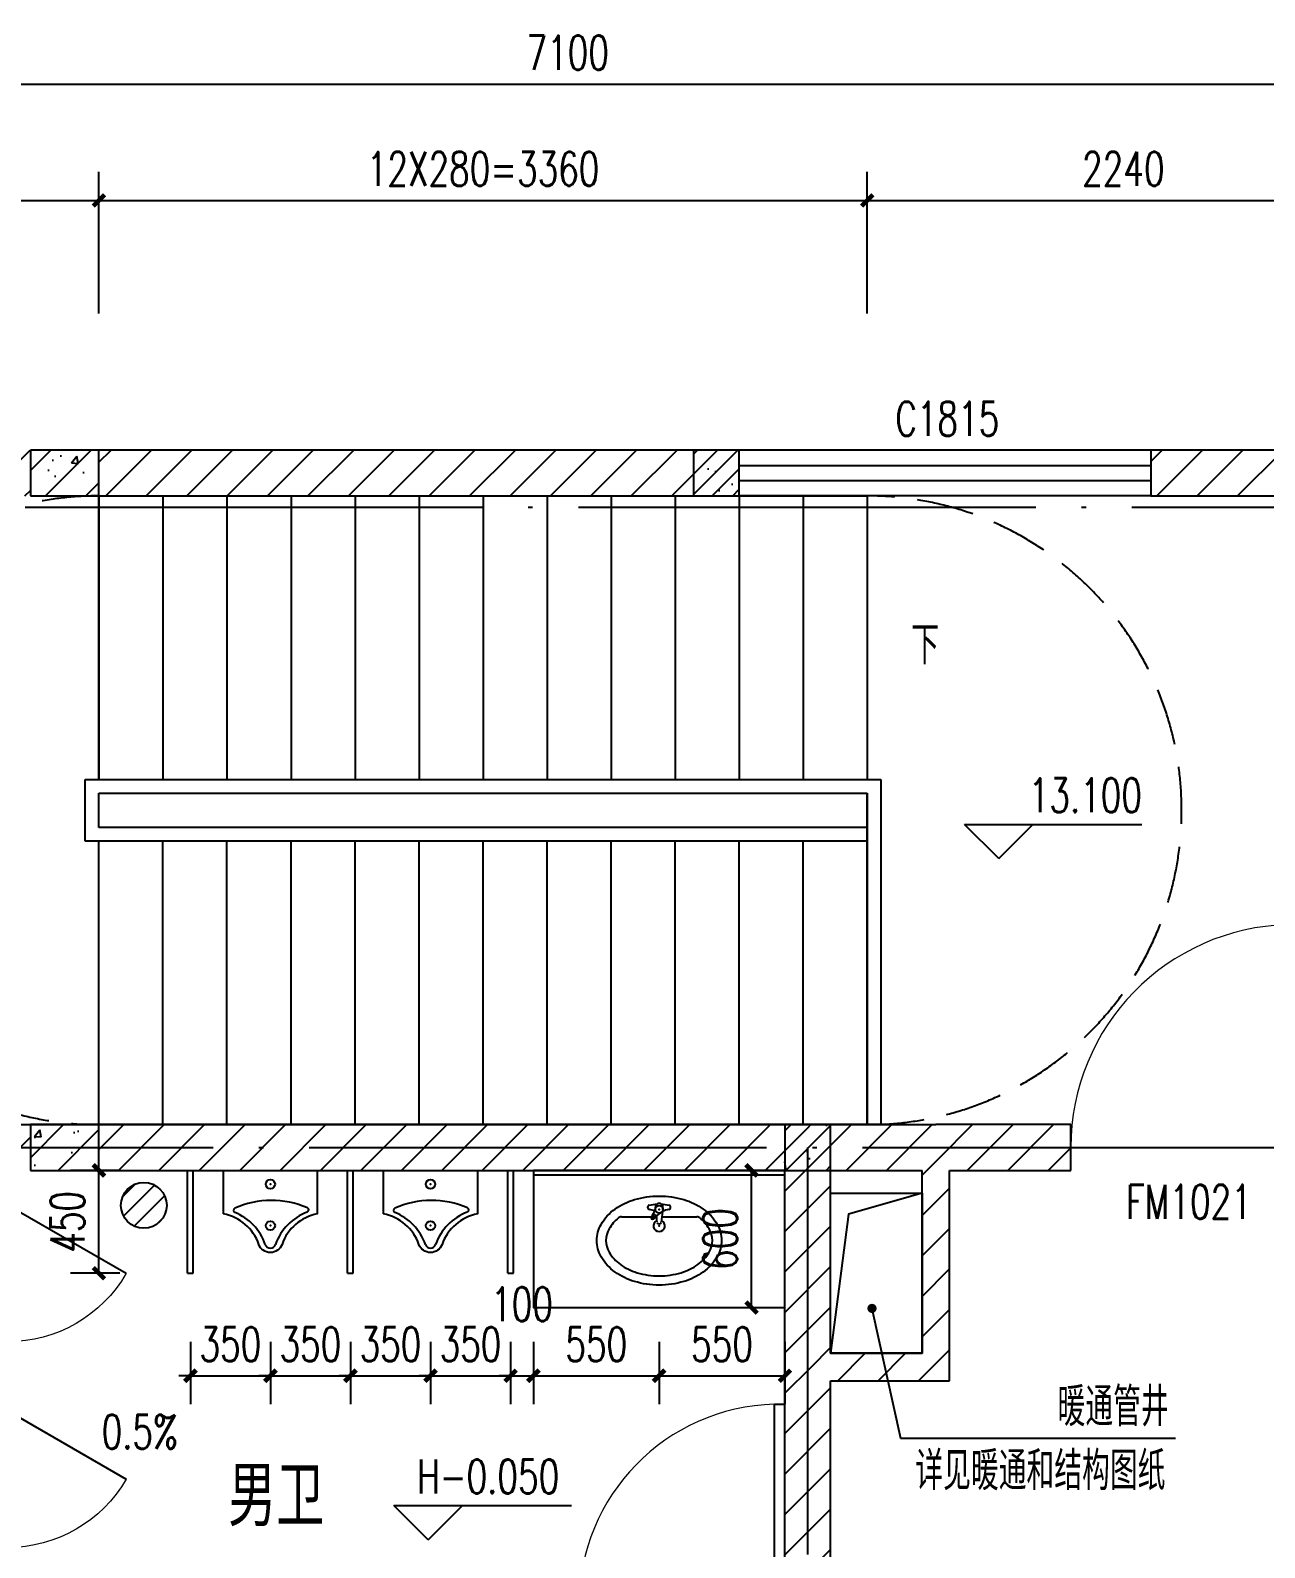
# Model space of a CAD drawing. Extents: x -93062 to 326984, y -142534 to 91021.
# Drawn here: x 168769 to 174167, y -25446 to -18810 of the extents above; entities that cross this region are included whole.
import ezdxf

# ---------------------------------------------------------------- set-up
doc = ezdxf.new("R2010")
doc.units = 0
doc.header["$LTSCALE"] = 1000
doc.header["$MEASUREMENT"] = 0
doc.linetypes.add('DASH', pattern=[0.35, 0.25, -0.1])
doc.linetypes.add('DOTE', pattern=[2.42, 2, -0.2, 0.02, -0.2])
doc.layers.get('0').update_dxf_attribs({"color": 8})
doc.layers.get('Defpoints').update_dxf_attribs({"color": 8})
for name, color, linetype in [('AXIS', 8, 'Continuous'), ('CENTRE LINE', 8, 'DOTE'), ('COLUMN', 8, 'Continuous'), ('DIM_ELEV', 8, 'Continuous'), ('DIM_LEAD', 8, 'Continuous'), ('DIM_SYMB', 8, 'Continuous'), ('DOTE', 8, 'DOTE'), ('HOLE', 8, 'Continuous'), ('LATRINE', 8, 'Continuous'), ('LVTRY', 8, 'Continuous'), ('PUB_DIM', 8, 'Continuous'), ('PUB_HATCH', 8, 'Continuous'), ('PUB_TEXT', 8, 'Continuous'), ('STAIR', 8, 'Continuous'), ('TEXT', 8, 'Continuous'), ('WALL', 8, 'Continuous'), ('WINDOW', 8, 'Continuous'), ('WINDOW_TEXT', 8, 'Continuous')]:
    doc.layers.add(name, color=color, linetype=linetype)
doc.styles.add('_TCH_DIM', font='SIMPLEX', dxfattribs={"bigfont": 'GBCBIG'})
doc.styles.add('_TCH_DIM_T3', font='SIMPLEX', dxfattribs={"width": 0.705882, "bigfont": 'GBCBIG'})
doc.styles.add('_TCH_WINDOW', font='SIMPLEX', dxfattribs={"bigfont": 'GBCBIG'})
doc.styles.add('HZTXT', font='geditxt.shx', dxfattribs={"width": 0.8, "bigfont": 'hztxt1.shx'})
doc.dimstyles.new('_TCH_ARCH&&50', dxfattribs={"dimtxt": 148.75, "dimasz": 50, "dimexe": 125, "dimexo": 150, "dimgap": 63.125, "dimtad": 1, "dimdec": 0, "dimzin": 0, "dimdsep": 46, "dimtxsty": '_TCH_DIM_T3', "dimblk": 'ARCHTICK', "dimcen": 0.09, "dimazin": 2, "dimtfac": 1, "dimtdec": 0, "dimtix": 1, "dimtmove": 2, "dimatfit": 3, "dimfxl": 1, "dimtolj": 1, "dimtzin": 0, "dimarcsym": 0})
pattern_1 = [(45, (0, 89.76), (-88.38838, 88.38838), [])]
pattern_2 = [(45, (0, 0), (-88.38835, 88.38835), []), (50, (0, 0), (358.6301, -31.37607), [37.5, -412.5]), (355, (0, 0), (-69.3757, 376.0961), [30, -330]), (100.4514, (29.9, -2.6), (289.2547, 344.7198), [31.8701, -350.57106]), (46.1842, (0, 100), (533.6205, -82.7595), [56.25, -618.75]), (96.6356, (44.47, 93.1), (467.3314, 487.059), [47.8051, -525.8565]), (351.1842, (0, 100), (467.331, 487.0593), [45, -495]), (21, (50, 75), (298.45353, -201.30945), [37.5, -412.5]), (326, (50, 75), (121.6577, 362.575), [30, -330]), (71.4514, (74.87, 58.22), (420.1113, 161.26525), [31.8701, -350.57106]), (37.5, (0, 0), (6.07993, 166.44693), [0, -326, 0, -335, 0, -331.25]), (7.5, (0, 0), (131.53477, 197.20586), [0, -191, 0, -318.5, 0, -126.25]), (327.5, (-111.5, 0), (266.91122, -11.27744), [0, -125, 0, -390, 0, -517.5]), (317.5, (-161.5, 0), (291.5931, 50.0525), [0, -162.5, 0, -259, 0, -367.5])]

# ---------------------------------------------------------------- blocks, each defined once
blk = doc.blocks.new('_ArchTick')
at = {"color": 0, "linetype": 'ByBlock', "const_width": 0.4}
blk.add_lwpolyline([(-0.5, -0.5), (0.5, 0.5)], dxfattribs=at)
blk = doc.blocks.new('*D780')
at = {"layer": 'Defpoints', "color": 0, "transparency": 16777216}
for p in [(171523.2, -23795.9), (171923.5, -23795.9), (171523.2, -24395.9)]:
    blk.add_point(p, dxfattribs=at)
at = {"layer": 'PUB_DIM', "color": 0, "lineweight": -2, "transparency": 16777216}
for p, q in [((171673.2, -23795.9), (172048.5, -23795.9)), ((171923.5, -24395.9), (171923.5, -23795.9)), ((171673.2, -24395.9), (172048.5, -24395.9))]:
    blk.add_line(p, q, dxfattribs=at)
at = {"layer": 'PUB_DIM', "color": 0, "lineweight": -2, "transparency": 16777216, "xscale": 50, "yscale": 50, "zscale": 50}
for p, rotation in [((171923.5, -23795.9), 90), ((171923.5, -24395.9), 270)]:
    blk.add_blockref('_ArchTick', p, dxfattribs=dict(at, rotation=rotation))
at = {"layer": 'PUB_DIM', "color": 0, "transparency": 16777216, "insert": (171786, -24095.9), "char_height": 148.75, "attachment_point": 5, "rotation": 90, "style": '_TCH_DIM_T3'}
blk.add_mtext('\\A1;600', dxfattribs=at)
blk = doc.blocks.new('*D781')
at = {"layer": 'Defpoints', "color": 0, "transparency": 16777216}
for p in [(169069.2, -23795.9), (169310, -23795.9), (169310, -24245.9)]:
    blk.add_point(p, dxfattribs=at)
at = {"layer": 'PUB_DIM', "color": 0, "lineweight": -2, "transparency": 16777216}
for p, q in [((169160, -23795.9), (168944.2, -23795.9)), ((169069.2, -24245.9), (169069.2, -23795.9)), ((169160, -24245.9), (168944.2, -24245.9))]:
    blk.add_line(p, q, dxfattribs=at)
at = {"layer": 'PUB_DIM', "color": 0, "lineweight": -2, "transparency": 16777216, "xscale": 50, "yscale": 50, "zscale": 50}
for p, rotation in [((169069.2, -23795.9), 90), ((169069.2, -24245.9), 270)]:
    blk.add_blockref('_ArchTick', p, dxfattribs=dict(at, rotation=rotation))
at = {"layer": 'PUB_DIM', "color": 0, "transparency": 16777216, "insert": (168931.7, -24020.9), "char_height": 148.75, "attachment_point": 5, "rotation": 90, "style": '_TCH_DIM_T3'}
blk.add_mtext('\\A1;450', dxfattribs=at)
blk = doc.blocks.new('*D782')
at = {"layer": 'Defpoints', "color": 0, "transparency": 16777216}
for p in [(169469.2, -24395.9), (169819.2, -24395.9), (169819.2, -24694)]:
    blk.add_point(p, dxfattribs=at)
at = {"layer": 'PUB_DIM', "color": 0, "lineweight": -2, "transparency": 16777216}
for p, q in [((169469.2, -24545.9), (169469.2, -24819)), ((169819.2, -24545.9), (169819.2, -24819)), ((169469.2, -24694), (169419.2, -24694)), ((169469.2, -24694), (169819.2, -24694)), ((169819.2, -24694), (169869.2, -24694))]:
    blk.add_line(p, q, dxfattribs=at)
at = {"layer": 'PUB_DIM', "color": 0, "lineweight": -2, "transparency": 16777216, "xscale": 50, "yscale": 50, "zscale": 50}
blk.add_blockref('_ArchTick', (169469.2, -24694), dxfattribs=at)
at = {"layer": 'PUB_DIM', "color": 0, "lineweight": -2, "transparency": 16777216, "xscale": 50, "yscale": 50, "zscale": 50, "rotation": 180}
blk.add_blockref('_ArchTick', (169819.2, -24694), dxfattribs=at)
at = {"layer": 'PUB_DIM', "color": 0, "transparency": 16777216, "insert": (169644.2, -24556.5), "char_height": 148.75, "attachment_point": 5, "style": '_TCH_DIM_T3'}
blk.add_mtext('\\A1;350', dxfattribs=at)
blk = doc.blocks.new('*D783')
at = {"layer": 'Defpoints', "color": 0, "transparency": 16777216}
for p in [(169819.2, -24395.9), (170169.2, -24395.9), (170169.2, -24694)]:
    blk.add_point(p, dxfattribs=at)
at = {"layer": 'PUB_DIM', "color": 0, "lineweight": -2, "transparency": 16777216}
for p, q in [((169819.2, -24545.9), (169819.2, -24819)), ((170169.2, -24545.9), (170169.2, -24819)), ((169819.2, -24694), (169769.2, -24694)), ((169819.2, -24694), (170169.2, -24694)), ((170169.2, -24694), (170219.2, -24694))]:
    blk.add_line(p, q, dxfattribs=at)
at = {"layer": 'PUB_DIM', "color": 0, "lineweight": -2, "transparency": 16777216, "xscale": 50, "yscale": 50, "zscale": 50}
blk.add_blockref('_ArchTick', (169819.2, -24694), dxfattribs=at)
at = {"layer": 'PUB_DIM', "color": 0, "lineweight": -2, "transparency": 16777216, "xscale": 50, "yscale": 50, "zscale": 50, "rotation": 180}
blk.add_blockref('_ArchTick', (170169.2, -24694), dxfattribs=at)
at = {"layer": 'PUB_DIM', "color": 0, "transparency": 16777216, "insert": (169994.2, -24556.5), "char_height": 148.75, "attachment_point": 5, "style": '_TCH_DIM_T3'}
blk.add_mtext('\\A1;350', dxfattribs=at)
blk = doc.blocks.new('*D784')
at = {"layer": 'Defpoints', "color": 0, "transparency": 16777216}
for p in [(170169.2, -24395.9), (170519.2, -24395.9), (170519.2, -24694)]:
    blk.add_point(p, dxfattribs=at)
at = {"layer": 'PUB_DIM', "color": 0, "lineweight": -2, "transparency": 16777216}
for p, q in [((170169.2, -24545.9), (170169.2, -24819)), ((170519.2, -24545.9), (170519.2, -24819)), ((170169.2, -24694), (170119.2, -24694)), ((170169.2, -24694), (170519.2, -24694)), ((170519.2, -24694), (170569.2, -24694))]:
    blk.add_line(p, q, dxfattribs=at)
at = {"layer": 'PUB_DIM', "color": 0, "lineweight": -2, "transparency": 16777216, "xscale": 50, "yscale": 50, "zscale": 50}
blk.add_blockref('_ArchTick', (170169.2, -24694), dxfattribs=at)
at = {"layer": 'PUB_DIM', "color": 0, "lineweight": -2, "transparency": 16777216, "xscale": 50, "yscale": 50, "zscale": 50, "rotation": 180}
blk.add_blockref('_ArchTick', (170519.2, -24694), dxfattribs=at)
at = {"layer": 'PUB_DIM', "color": 0, "transparency": 16777216, "insert": (170344.2, -24556.5), "char_height": 148.75, "attachment_point": 5, "style": '_TCH_DIM_T3'}
blk.add_mtext('\\A1;350', dxfattribs=at)
blk = doc.blocks.new('*D785')
at = {"layer": 'Defpoints', "color": 0, "transparency": 16777216}
for p in [(170519.2, -24395.9), (170869.2, -24395.9), (170869.2, -24694)]:
    blk.add_point(p, dxfattribs=at)
at = {"layer": 'PUB_DIM', "color": 0, "lineweight": -2, "transparency": 16777216}
for p, q in [((170519.2, -24545.9), (170519.2, -24819)), ((170869.2, -24545.9), (170869.2, -24819)), ((170519.2, -24694), (170469.2, -24694)), ((170519.2, -24694), (170869.2, -24694)), ((170869.2, -24694), (170919.2, -24694))]:
    blk.add_line(p, q, dxfattribs=at)
at = {"layer": 'PUB_DIM', "color": 0, "lineweight": -2, "transparency": 16777216, "xscale": 50, "yscale": 50, "zscale": 50}
blk.add_blockref('_ArchTick', (170519.2, -24694), dxfattribs=at)
at = {"layer": 'PUB_DIM', "color": 0, "lineweight": -2, "transparency": 16777216, "xscale": 50, "yscale": 50, "zscale": 50, "rotation": 180}
blk.add_blockref('_ArchTick', (170869.2, -24694), dxfattribs=at)
at = {"layer": 'PUB_DIM', "color": 0, "transparency": 16777216, "insert": (170694.2, -24556.5), "char_height": 148.75, "attachment_point": 5, "style": '_TCH_DIM_T3'}
blk.add_mtext('\\A1;350', dxfattribs=at)
blk = doc.blocks.new('*D786')
at = {"layer": 'Defpoints', "color": 0, "transparency": 16777216}
for p in [(170869.2, -24395.9), (170969.2, -24395.9), (170969.2, -24694)]:
    blk.add_point(p, dxfattribs=at)
at = {"layer": 'PUB_DIM', "color": 0, "lineweight": -2, "transparency": 16777216}
for p, q in [((170869.2, -24545.9), (170869.2, -24819)), ((170969.2, -24545.9), (170969.2, -24819)), ((170869.2, -24694), (170819.2, -24694)), ((170869.2, -24694), (170969.2, -24694)), ((170969.2, -24694), (171019.2, -24694))]:
    blk.add_line(p, q, dxfattribs=at)
at = {"layer": 'PUB_DIM', "color": 0, "lineweight": -2, "transparency": 16777216, "xscale": 50, "yscale": 50, "zscale": 50}
blk.add_blockref('_ArchTick', (170869.2, -24694), dxfattribs=at)
at = {"layer": 'PUB_DIM', "color": 0, "lineweight": -2, "transparency": 16777216, "xscale": 50, "yscale": 50, "zscale": 50, "rotation": 180}
blk.add_blockref('_ArchTick', (170969.2, -24694), dxfattribs=at)
at = {"layer": 'PUB_DIM', "color": 0, "transparency": 16777216, "insert": (170919.2, -24381.5), "char_height": 148.75, "attachment_point": 5, "style": '_TCH_DIM_T3'}
blk.add_mtext('\\A1;100', dxfattribs=at)
blk = doc.blocks.new('*D787')
at = {"layer": 'Defpoints', "color": 0, "transparency": 16777216}
for p in [(170969.2, -24395.9), (171519.2, -24395.9), (171519.2, -24694)]:
    blk.add_point(p, dxfattribs=at)
at = {"layer": 'PUB_DIM', "color": 0, "lineweight": -2, "transparency": 16777216}
for p, q in [((170969.2, -24545.9), (170969.2, -24819)), ((171519.2, -24545.9), (171519.2, -24819)), ((170969.2, -24694), (171519.2, -24694))]:
    blk.add_line(p, q, dxfattribs=at)
at = {"layer": 'PUB_DIM', "color": 0, "lineweight": -2, "transparency": 16777216, "xscale": 50, "yscale": 50, "zscale": 50, "rotation": 180}
blk.add_blockref('_ArchTick', (170969.2, -24694), dxfattribs=at)
at = {"layer": 'PUB_DIM', "color": 0, "lineweight": -2, "transparency": 16777216, "xscale": 50, "yscale": 50, "zscale": 50}
blk.add_blockref('_ArchTick', (171519.2, -24694), dxfattribs=at)
at = {"layer": 'PUB_DIM', "color": 0, "transparency": 16777216, "insert": (171244.2, -24556.5), "char_height": 148.75, "attachment_point": 5, "style": '_TCH_DIM_T3'}
blk.add_mtext('\\A1;550', dxfattribs=at)
blk = doc.blocks.new('*D788')
at = {"layer": 'Defpoints', "color": 0, "transparency": 16777216}
for p in [(171519.2, -24395.9), (172069.2, -24395.9), (172069.2, -24694)]:
    blk.add_point(p, dxfattribs=at)
at = {"layer": 'PUB_DIM', "color": 0, "lineweight": -2, "transparency": 16777216}
for p, q in [((171519.2, -24545.9), (171519.2, -24819)), ((172069.2, -24545.9), (172069.2, -24819)), ((171519.2, -24694), (172069.2, -24694))]:
    blk.add_line(p, q, dxfattribs=at)
at = {"layer": 'PUB_DIM', "color": 0, "lineweight": -2, "transparency": 16777216, "xscale": 50, "yscale": 50, "zscale": 50, "rotation": 180}
blk.add_blockref('_ArchTick', (171519.2, -24694), dxfattribs=at)
at = {"layer": 'PUB_DIM', "color": 0, "lineweight": -2, "transparency": 16777216, "xscale": 50, "yscale": 50, "zscale": 50}
blk.add_blockref('_ArchTick', (172069.2, -24694), dxfattribs=at)
at = {"layer": 'PUB_DIM', "color": 0, "transparency": 16777216, "insert": (171794.2, -24556.5), "char_height": 148.75, "attachment_point": 5, "style": '_TCH_DIM_T3'}
blk.add_mtext('\\A1;550', dxfattribs=at)
blk = doc.blocks.new('*D814')
at = {"layer": 'AXIS', "color": 0, "lineweight": -2, "transparency": 16777216}
for p, q in [((167569.2, -20048.5), (167569.2, -19428.6)), ((169069.2, -20048.5), (169069.2, -19428.6)), ((167569.2, -19553.6), (169069.2, -19553.6))]:
    blk.add_line(p, q, dxfattribs=at)
at = {"layer": 'Defpoints', "color": 0, "transparency": 16777216}
for p in [(169069.2, -19553.6), (167569.2, -20198.5), (169069.2, -20198.5)]:
    blk.add_point(p, dxfattribs=at)
at = {"layer": 'AXIS', "color": 0, "lineweight": -2, "transparency": 16777216, "xscale": 50, "yscale": 50, "zscale": 50, "rotation": 180}
blk.add_blockref('_ArchTick', (167569.2, -19553.6), dxfattribs=at)
at = {"layer": 'AXIS', "color": 0, "lineweight": -2, "transparency": 16777216, "xscale": 50, "yscale": 50, "zscale": 50}
blk.add_blockref('_ArchTick', (169069.2, -19553.6), dxfattribs=at)
at = {"layer": 'AXIS', "color": 0, "transparency": 16777216, "insert": (168319.2, -19416.1), "char_height": 148.75, "attachment_point": 5, "style": '_TCH_DIM_T3'}
blk.add_mtext('\\A1;1500', dxfattribs=at)
blk = doc.blocks.new('*D815')
at = {"layer": 'AXIS', "color": 0, "lineweight": -2, "transparency": 16777216}
for p, q in [((169069.2, -20048.5), (169069.2, -19428.6)), ((172429.2, -20048.5), (172429.2, -19428.6)), ((169069.2, -19553.6), (172429.2, -19553.6))]:
    blk.add_line(p, q, dxfattribs=at)
at = {"layer": 'Defpoints', "color": 0, "transparency": 16777216}
for p in [(172429.2, -19553.6), (169069.2, -20198.5), (172429.2, -20198.5)]:
    blk.add_point(p, dxfattribs=at)
at = {"layer": 'AXIS', "color": 0, "lineweight": -2, "transparency": 16777216, "xscale": 50, "yscale": 50, "zscale": 50, "rotation": 180}
blk.add_blockref('_ArchTick', (169069.2, -19553.6), dxfattribs=at)
at = {"layer": 'AXIS', "color": 0, "lineweight": -2, "transparency": 16777216, "xscale": 50, "yscale": 50, "zscale": 50}
blk.add_blockref('_ArchTick', (172429.2, -19553.6), dxfattribs=at)
at = {"layer": 'AXIS', "color": 0, "transparency": 16777216, "insert": (170749.2, -19416.1), "char_height": 148.75, "attachment_point": 5, "style": '_TCH_DIM_T3'}
blk.add_mtext('\\A1;12X280=3360', dxfattribs=at)
blk = doc.blocks.new('*D816')
at = {"layer": 'AXIS', "color": 0, "lineweight": -2, "transparency": 16777216}
for p, q in [((172429.2, -20048.5), (172429.2, -19428.6)), ((174669.2, -20048.5), (174669.2, -19428.6)), ((172429.2, -19553.6), (174669.2, -19553.6))]:
    blk.add_line(p, q, dxfattribs=at)
at = {"layer": 'Defpoints', "color": 0, "transparency": 16777216}
for p in [(174669.2, -19553.6), (172429.2, -20198.5), (174669.2, -20198.5)]:
    blk.add_point(p, dxfattribs=at)
at = {"layer": 'AXIS', "color": 0, "lineweight": -2, "transparency": 16777216, "xscale": 50, "yscale": 50, "zscale": 50, "rotation": 180}
blk.add_blockref('_ArchTick', (172429.2, -19553.6), dxfattribs=at)
at = {"layer": 'AXIS', "color": 0, "lineweight": -2, "transparency": 16777216, "xscale": 50, "yscale": 50, "zscale": 50}
blk.add_blockref('_ArchTick', (174669.2, -19553.6), dxfattribs=at)
at = {"layer": 'AXIS', "color": 0, "transparency": 16777216, "insert": (173549.2, -19416.1), "char_height": 148.75, "attachment_point": 5, "style": '_TCH_DIM_T3'}
blk.add_mtext('\\A1;2240', dxfattribs=at)
blk = doc.blocks.new('*D817')
at = {"layer": 'AXIS', "color": 0, "lineweight": -2, "transparency": 16777216}
for p, q in [((167569.2, -20048.5), (167569.2, -18920.1)), ((174669.2, -20048.5), (174669.2, -18920.1)), ((167569.2, -19045.1), (174669.2, -19045.1))]:
    blk.add_line(p, q, dxfattribs=at)
at = {"layer": 'Defpoints', "color": 0, "transparency": 16777216}
for p in [(174669.2, -19045.1), (167569.2, -20198.5), (174669.2, -20198.5)]:
    blk.add_point(p, dxfattribs=at)
at = {"layer": 'AXIS', "color": 0, "lineweight": -2, "transparency": 16777216, "xscale": 50, "yscale": 50, "zscale": 50, "rotation": 180}
blk.add_blockref('_ArchTick', (167569.2, -19045.1), dxfattribs=at)
at = {"layer": 'AXIS', "color": 0, "lineweight": -2, "transparency": 16777216, "xscale": 50, "yscale": 50, "zscale": 50}
blk.add_blockref('_ArchTick', (174669.2, -19045.1), dxfattribs=at)
at = {"layer": 'AXIS', "color": 0, "transparency": 16777216, "insert": (171119.2, -18907.6), "char_height": 148.75, "attachment_point": 5, "style": '_TCH_DIM_T3'}
blk.add_mtext('\\A1;7100', dxfattribs=at)
blk = doc.blocks.new('$DorLib2D$00000001')
for p, q in [((0.45, 0.975), (0.5, 0.975)), ((0.45, 0), (0.45, 0.975)), ((0.5, 0), (0.5, 0.975)), ((0.5, 0), (0.45, 0))]:
    blk.add_line(p, q)
at = {"lineweight": 13}
blk.add_arc((0.475, 0), 0.975, 91.46928, 180, dxfattribs=at)
blk = doc.blocks.new('$lvtry$00000222')
at = {"color": 0, "elevation": 0}
blk.add_lwpolyline([(-205, -190.7), (-205, 0), (205, 0), (205, -190.7, 0.268068), (50.8, -323.5, -0.317765), (0, -359.6, -0.317765), (-50.8, -323.5, 0.268068)], format="xyb", close=True, dxfattribs=at)
at = {"color": 0}
for centre in [(0, -60.4, 0), (0, -241.6, 0)]:
    blk.add_circle(centre, 20, dxfattribs=at)
for centre, radius, start, end in [((5.1, -526.4, 0), 395, 66.66751, 114.10839), ((-152.2, -175, 0), 10, 114.10839, 248.1394), ((-242.8, -400.9, 0), 233.4, 19.26394, 68.1394), ((242.8, -400.9, 0), 233.4, 110.49411, 160.73606), ((157.6, -172.9, 0), 10, 290.49411, 66.66751), ((0.2, -316, 0), 24, 199.26394, 269.49984), ((-0.2, -316, 0), 24, 270.50016, 340.73606)]:
    blk.add_arc(centre, radius, start, end, dxfattribs=at)
for p in [(0, -60.4, 0), (0, -241.6, 0)]:
    blk.add_point(p, dxfattribs=at)
blk = doc.blocks.new('$lvtry$00000195')
at = {"color": 0}
for p, q in [((-16.7, -58.3), (-16.7, -48.5)), ((16.7, -58.3), (16.7, -48.5)), ((-165.2, -91.4), (-34.4, -91.4)), ((-16.2, -91.4), (-11, -91.4)), ((11, -91.4), (165.2, -91.4))]:
    blk.add_line(p, q, dxfattribs=at)
blk.add_lwpolyline([(272.6, -194.7, -0.132138), (253.6, -265.6, -0.106661), (192.8, -332.4, -0.083339), (107.9, -373.9, -0.072039), (0, -389.5, -0.072039), (-107.9, -373.9, -0.083339), (-192.8, -332.4, -0.106661), (-253.6, -265.6, -0.132138), (-272.6, -194.7, -0.132138), (-253.6, -123.9, -0.106661), (-192.8, -57, -0.083339), (-107.9, -15.6, -0.072039), (0, 0, -0.072039), (107.9, -15.6, -0.083339), (192.8, -57, -0.106661), (253.6, -123.9, -0.132138)], format="xyb", close=True, dxfattribs=at)
blk.add_circle((0, -58.3), 16.7, dxfattribs=at)
for centre, radius, start, end in [((-40.2, -49.1), 10.1, 106.60956, 258.16482), ((-64.3, 218.4), 258.7, 274.70692, 282.37316), ((-74.6, -228.5), 172.6, 71.36005, 79.18732), ((-171, 3.5), 166.2, 324.84107, 338.13372), ((0, -48.5), 16.7, 0, 180), ((64.3, 218.4), 258.7, 257.62684, 265.29308), ((74.6, -228.5), 172.6, 100.81268, 110.41907), ((40.2, -49.1), 10.1, 281.83518, 73.39044), ((-68.3, -231.3), 174.2, 128.92569, 149.8906), ((-165.2, -111.4), 20, 90, 128.92569), ((-28.9, -95.1), 6.77, 155.34398, 308.32242), ((-171, 3.5), 169.7, 324.84107, 331.35233), ((-28.9, -95.1), 3.37, 155.34398, 308.32242), ((100.4, -209.9), 169.7, 132.31406, 138.82532), ((0, -130.7), 25, 112.516, 67.484), ((100.4, -209.9), 166.2, 125.53268, 138.82532), ((-12.3, -73.9), 10.6, 201.89238, 261.77402), ((-381.1, -130.7), 372.2, 2.39824, 6.76269), ((0, -111.5), 9.9, 201.78369, 338.21631), ((381.1, -130.7), 372.2, 170.10083, 177.60176), ((165.2, -111.4), 20, 51.07431, 90), ((165.2, -111.4), 20, 51.07431, 90), ((68.3, -231.3), 174.2, 30.1094, 51.07431), ((-131.4, -194.7), 101.2, 149.8906, 180), ((-131.4, -194.7), 101.2, 180, 210.1094), ((131.4, -194.7), 101.2, 0, 30.1094), ((131.4, -194.7), 101.2, 329.8906, 0), ((-68.3, -158.1), 174.2, 210.1094, 234.46232), ((68.3, -158.1), 174.2, 305.53768, 329.8906), ((-27, -100.3), 245.2, 234.46232, 253.51826), ((27, -100.3), 245.2, 286.48174, 305.53768), ((0, -9.1), 340.4, 253.51826, 270), ((0, -9.1), 340.4, 270, 286.48174)]:
    blk.add_arc(centre, radius, start, end, dxfattribs=at)
for p in [(0, -58.3), (0, -130.7)]:
    blk.add_point(p, dxfattribs=at)
blk = doc.blocks.new('$TCHSYS$WIN2D')
for p, q in [((-0.5, 0.5), (0.5, 0.5)), ((0.5, 0.1667), (-0.5, 0.1667)), ((0.5, -0.1667), (-0.5, -0.1667)), ((-0.5, -0.5), (0.5, -0.5))]:
    blk.add_line(p, q)
blk = doc.blocks.new('$TCHSYS$APDOOR2D')
blk.add_line((0.5, 0), (0, 0.866))
at = {"lineweight": 13}
blk.add_arc((0.5, 0), 1, 120, 180, dxfattribs=at)

msp = doc.modelspace()

# ---------------------------------------------------------------- hatches: boundary and pattern name
at = {"layer": 'LVTRY'}
h = msp.add_hatch(dxfattribs=at)
h.set_pattern_fill('ANSI31', color=256, scale=40)
h.set_pattern_definition([(45, (201003.5, -102268), (-44.90128, 44.90128), [])])
edge = h.paths.add_edge_path()
edge.add_arc((169265.5, -23949), 100, 0, 360)
at = {"layer": 'PUB_HATCH'}
h = msp.add_hatch(dxfattribs=at)
h.set_pattern_fill('普通砖', color=256, scale=50, style=0)
h.set_pattern_definition(pattern_1)
h.paths.add_polyline_path([(167769.2, -20645.9), (167769.2, -20845.9), (168769.2, -20845.9), (168769.2, -20645.9)])
h = msp.add_hatch(dxfattribs=at)
h.set_pattern_fill('钢筋混凝土', color=256, scale=50, style=0)
h.set_pattern_definition(pattern_2)
h.paths.add_polyline_path([(168769.2, -20845.9), (169069.2, -20845.9), (169069.2, -20645.9), (168769.2, -20645.9)])
h = msp.add_hatch(dxfattribs=at)
h.set_pattern_fill('普通砖', color=256, scale=50, style=0)
h.set_pattern_definition(pattern_1)
h.paths.add_polyline_path([(168919.2, -20645.9), (169069.2, -20645.9), (169069.2, -20845.9), (171869.5, -20845.9), (171869.5, -20645.9)])
h = msp.add_hatch(dxfattribs=at)
h.set_pattern_fill('钢筋混凝土', color=256, scale=50, style=0)
h.set_pattern_definition(pattern_2)
h.paths.add_polyline_path([(171869.5, -20645.9), (171669.5, -20645.9), (171669.5, -20845.9), (171869.5, -20845.9)])
h = msp.add_hatch(dxfattribs=at)
h.set_pattern_fill('普通砖', color=256, scale=50, style=0)
h.set_pattern_definition(pattern_1)
h.paths.add_polyline_path([(174419.2, -20845.9), (174419.2, -20645.9), (173669.5, -20645.9), (173669.5, -20845.9)])
h = msp.add_hatch(dxfattribs=at)
h.set_pattern_fill('普通砖', color=256, scale=50, style=0)
h.set_pattern_definition(pattern_1)
h.paths.add_polyline_path([(168769.2, -23795.9), (168769.2, -23595.9), (168919.2, -23595.9), (167569.2, -23595.9), (167569.2, -23795.9)])
h = msp.add_hatch(dxfattribs=at)
h.set_pattern_fill('钢筋混凝土', color=256, scale=50, style=0)
h.set_pattern_definition(pattern_2)
h.paths.add_polyline_path([(168769.2, -23795.9), (169069.2, -23795.9), (169069.2, -23595.9), (168769.2, -23595.9)])
h = msp.add_hatch(dxfattribs=at)
h.set_pattern_fill('普通砖', color=256, scale=50, style=0)
h.set_pattern_definition(pattern_1)
h.paths.add_polyline_path([(168919.2, -23595.9), (169069.2, -23595.9), (169069.2, -23795.9), (172069.2, -23795.9), (172169.2, -23729.3), (172169.2, -23595.9)])
h = msp.add_hatch(dxfattribs=at)
h.set_pattern_fill('钢筋混凝土', color=256, scale=50, style=0)
h.set_pattern_definition(pattern_2)
h.paths.add_polyline_path([(172269.2, -23595.9), (172069.2, -23595.9), (172069.2, -23795.9), (172269.2, -23795.9)])
h = msp.add_hatch(dxfattribs=at)
h.set_pattern_fill('普通砖', color=256, scale=50, style=0)
h.set_pattern_definition(pattern_1)
h.paths.add_polyline_path([(172169.2, -23729.3), (172269.2, -23795.9), (172669.2, -23795.9), (172729.2, -23729.3), (172729.2, -23595.9), (172169.2, -23595.9)])
h = msp.add_hatch(dxfattribs=at)
h.set_pattern_fill('普通砖', color=256, scale=50, style=0)
h.set_pattern_definition(pattern_1)
h.paths.add_polyline_path([(172789.2, -23795.9), (173319.2, -23795.9), (173319.2, -23595.9), (172729.2, -23595.9), (172729.2, -23729.3)])
h = msp.add_hatch(dxfattribs=at)
h.set_pattern_fill('普通砖', color=256, scale=50, style=0)
h.set_pattern_definition(pattern_1)
h.paths.add_polyline_path([(172202.6, -24655.9), (172269.2, -24595.9), (172269.2, -23795.9), (172169.2, -23729.3), (172069.2, -23795.9), (172069.2, -24655.9)])
h = msp.add_hatch(dxfattribs=at)
h.set_pattern_fill('普通砖', color=256, scale=50, style=0)
h.set_pattern_definition(pattern_1)
h.paths.add_polyline_path([(172669.2, -24595.9), (172789.2, -24715.9), (172789.2, -23795.9), (172729.2, -23729.3), (172669.2, -23795.9)])
h = msp.add_hatch(dxfattribs=at)
h.set_pattern_fill('普通砖', color=256, scale=50, style=0)
h.set_pattern_definition(pattern_1)
h.paths.add_polyline_path([(172202.6, -24655.9), (172269.2, -24715.9), (172789.2, -24715.9), (172669.2, -24595.9), (172269.2, -24595.9)])
h = msp.add_hatch(dxfattribs=at)
h.set_pattern_fill('普通砖', color=256, scale=50, style=0)
h.set_pattern_definition(pattern_1)
h.paths.add_polyline_path([(172135.9, -25695.9), (172269.2, -25695.9), (172269.2, -24715.9), (172202.6, -24655.9), (172069.2, -24655.9), (172069.2, -25595.9)])

# ---------------------------------------------------------------- linework, layer by layer
at = {"layer": 'CENTRE LINE'}
msp.add_line((167569.2, -23695.9), (178982, -23695.9), dxfattribs=at)
msp.add_lwpolyline([(172169.2, -27895.9), (172169.2, -23695.9)], dxfattribs=at)
at = {"layer": 'COLUMN'}
for p, q in [((169069.2, -20645.9), (168769.2, -20645.9)), ((168769.2, -20645.9), (168769.2, -20845.9)), ((169069.2, -20845.9), (169069.2, -20645.9)), ((171869.5, -20645.9), (171669.5, -20645.9)), ((171669.5, -20645.9), (171669.5, -20845.9)), ((171869.5, -20845.9), (171869.5, -20645.9)), ((168769.2, -20845.9), (169069.2, -20845.9)), ((171669.5, -20845.9), (171869.5, -20845.9)), ((169069.2, -23595.9), (168769.2, -23595.9)), ((168769.2, -23595.9), (168769.2, -23795.9)), ((169069.2, -23795.9), (169069.2, -23595.9)), ((172269.2, -23595.9), (172069.2, -23595.9)), ((172069.2, -23595.9), (172069.2, -23795.9)), ((172269.2, -23795.9), (172269.2, -23595.9)), ((168769.2, -23795.9), (169069.2, -23795.9)), ((172069.2, -23795.9), (172269.2, -23795.9))]:
    msp.add_line(p, q, dxfattribs=at)
at = {"layer": 'DIM_ELEV'}
for p, q in [((173004, -22432.5), (172854, -22282.5)), ((172854, -22282.5), (173630.5, -22282.5)), ((173004, -22432.5), (173154, -22282.5)), ((170509.5, -25411.5), (170359.5, -25261.5)), ((170359.5, -25261.5), (171136, -25261.5)), ((170509.5, -25411.5), (170659.5, -25261.5))]:
    msp.add_line(p, q, dxfattribs=at)
at = {"layer": 'DIM_LEAD'}
for p, q in [((172450, -24399.5), (172575, -24967)), ((172575, -24967), (173777.5, -24967))]:
    msp.add_line(p, q, dxfattribs=at)
at = {"layer": 'DIM_LEAD', "const_width": 20}
msp.add_lwpolyline([(172447.8, -24389.7, 1), (172452.2, -24409.3, 1)], format="xyb", close=True, dxfattribs=at)
at = {"layer": 'DIM_SYMB'}
for points in [[(172569.2, -21495.9, 0, 0, 0), (168269.2, -21495.9, 0, 0, 0), (168269.2, -22945.9, 0, 0, 0), (172139.2, -22945.9, 40, 0, 0), (172289.2, -22945.9, 0, 0, 0)], [(169249.5, -24812, 0, 0, 0), (169242.6, -24556.4, 40, 0, 0), (169238.5, -24406.5, 0, 0, 0)]]:
    msp.add_lwpolyline(points, format="xyseb", dxfattribs=at)
at = {"layer": 'DOTE'}
msp.add_line((166326, -20895.9), (178982, -20895.9), dxfattribs=at)
at = {"layer": 'HOLE'}
msp.add_lwpolyline([(172269.2, -23895.9), (172669.2, -23895.9), (172669.2, -24595.9), (172269.2, -24595.9)], close=True, dxfattribs=at)
msp.add_lwpolyline([(172669.2, -23895.9), (172347.8, -23988), (172269.2, -24595.9)], dxfattribs=at)
at = {"layer": 'LATRINE'}
for p, q in [((169456.7, -24245.9), (169456.7, -23795.9)), ((169456.7, -23795.9), (169481.7, -23795.9)), ((169481.7, -24245.9), (169481.7, -23795.9)), ((170156.7, -24245.9), (170156.7, -23795.9)), ((170156.7, -23795.9), (170181.7, -23795.9)), ((170181.7, -24245.9), (170181.7, -23795.9)), ((170856.7, -24245.9), (170856.7, -23795.9)), ((170856.7, -23795.9), (170881.7, -23795.9)), ((170881.7, -24245.9), (170881.7, -23795.9)), ((169456.7, -24245.9), (169481.7, -24245.9)), ((170156.7, -24245.9), (170181.7, -24245.9)), ((170856.7, -24245.9), (170881.7, -24245.9))]:
    msp.add_line(p, q, dxfattribs=at)
at = {"layer": 'LVTRY'}
msp.add_line((170969.2, -23815.9), (172069.2, -23815.9), dxfattribs=at)
msp.add_lwpolyline([(172069.2, -23795.9), (170969.2, -23795.9), (170969.2, -24395.9), (172069.2, -24395.9)], close=True, dxfattribs=at)
msp.add_circle((169265.5, -23949), 100, dxfattribs=at)
at = {"layer": 'STAIR'}
for p, q in [((169069.2, -20845.9), (171669.5, -20845.9)), ((169069.2, -20845.9), (169069.2, -22085.9)), ((169069.2, -22085.9), (169069.2, -20845.9)), ((169349.2, -20845.9), (169349.2, -22085.9)), ((169629.2, -20845.9), (169629.2, -22085.9)), ((169909.2, -20845.9), (169909.2, -22085.9)), ((170189.2, -20845.9), (170189.2, -22085.9)), ((170469.2, -20845.9), (170469.2, -22085.9)), ((170749.2, -20845.9), (170749.2, -22085.9)), ((171029.2, -20845.9), (171029.2, -22085.9)), ((171309.2, -20845.9), (171309.2, -22085.9)), ((171589.2, -20845.9), (171589.2, -22085.9)), ((171869.2, -20845.9), (171869.2, -22085.9)), ((171869.5, -20845.9), (172429.2, -20845.9)), ((172149.2, -20845.9), (172149.2, -22085.9)), ((172429.2, -20845.9), (172429.2, -22085.9)), ((169009.2, -22355.9), (169009.2, -22085.9)), ((169009.2, -22085.9), (172489.2, -22085.9)), ((172489.2, -22085.9), (172489.2, -23595.9)), ((169069.2, -22145.9), (172429.2, -22145.9)), ((169069.2, -22295.9), (169069.2, -22145.9)), ((169069.2, -22145.9), (172429.2, -22145.9)), ((169069.2, -22295.9), (169069.2, -22145.9)), ((172429.2, -22145.9), (172429.2, -23595.9)), ((172429.2, -22295.9), (172429.2, -22145.9)), ((172429.2, -22295.9), (169069.2, -22295.9)), ((172429.2, -22295.9), (169069.2, -22295.9)), ((172429.2, -22355.9), (172429.2, -22295.9)), ((172429.2, -22355.9), (172429.2, -22295.9)), ((172429.2, -22355.9), (169009.2, -22355.9)), ((169069.2, -23595.9), (169069.2, -22355.9)), ((169069.2, -23595.9), (169069.2, -22355.9)), ((169349.2, -23595.9), (169349.2, -22355.9)), ((169629.2, -23595.9), (169629.2, -22355.9)), ((169909.2, -23595.9), (169909.2, -22355.9)), ((170189.2, -23595.9), (170189.2, -22355.9)), ((170469.2, -23595.9), (170469.2, -22355.9)), ((170749.2, -23595.9), (170749.2, -22355.9)), ((171029.2, -23595.9), (171029.2, -22355.9)), ((171309.2, -23595.9), (171309.2, -22355.9)), ((171589.2, -23595.9), (171589.2, -22355.9)), ((171869.2, -23595.9), (171869.2, -22355.9)), ((172149.2, -23595.9), (172149.2, -22355.9)), ((172429.2, -23595.9), (172429.2, -22355.9)), ((167469.2, -23595.9), (169069.2, -23595.9)), ((172069.2, -23595.9), (169069.2, -23595.9)), ((172429.2, -23595.9), (172269.2, -23595.9)), ((172489.2, -23595.9), (172429.2, -23595.9))]:
    msp.add_line(p, q, dxfattribs=at)
at = {"layer": 'STAIR', "color": 251, "linetype": 'DASH'}
for centre, start, end in [((169069.2, -22220.9), 90, 270), ((172429.2, -22220.9), 270, 90)]:
    msp.add_arc(centre, 1375, start, end, dxfattribs=at)
at = {"layer": 'WALL'}
for p, q in [((171869.5, -20645.9), (169069.2, -20645.9)), ((171869.5, -20845.9), (171869.5, -20645.9)), ((174419.2, -20645.9), (173669.5, -20645.9)), ((173669.5, -20645.9), (173669.5, -20845.9)), ((169069.2, -20845.9), (171869.5, -20845.9)), ((173669.5, -20845.9), (174419.2, -20845.9)), ((169069.2, -23595.9), (172169.2, -23595.9)), ((172169.2, -23595.9), (172729.2, -23595.9)), ((173319.2, -23595.9), (172729.2, -23595.9)), ((173319.2, -23795.9), (173319.2, -23595.9)), ((169069.2, -23795.9), (172069.2, -23795.9)), ((172069.2, -24655.9), (172069.2, -23795.9)), ((172269.2, -23795.9), (172669.2, -23795.9)), ((172269.2, -24595.9), (172269.2, -23795.9)), ((172669.2, -24595.9), (172669.2, -23795.9)), ((172789.2, -24715.9), (172789.2, -23795.9)), ((172789.2, -23795.9), (173319.2, -23795.9)), ((172269.2, -24595.9), (172669.2, -24595.9)), ((172069.2, -25595.9), (172069.2, -24655.9)), ((172269.2, -25695.9), (172269.2, -24715.9)), ((172269.2, -24715.9), (172789.2, -24715.9))]:
    msp.add_line(p, q, dxfattribs=at)

# ---------------------------------------------------------------- block references
at = {"layer": 'LATRINE', "xscale": 600, "yscale": -600, "zscale": 25, "rotation": 90}
for p in [(168669.2, -24245.9), (168669.2, -25145.9)]:
    msp.add_blockref('$TCHSYS$APDOOR2D', p, dxfattribs=at)
at = {"layer": 'LVTRY'}
for name, p in [('$lvtry$00000222', (169819.2, -23795.9)), ('$lvtry$00000222', (170519.2, -23795.9)), ('$lvtry$00000195', (171519.2, -23908))]:
    msp.add_blockref(name, p, dxfattribs=at)
at = {"layer": 'WINDOW'}
ref = msp.add_blockref('$TCHSYS$WIN2D', (172769.5, -20745.9), dxfattribs=dict(at, xscale=1800, yscale=200, zscale=1800, rotation=180))
ref.add_attrib('A', 'C1815', (172552, -20582.8), dxfattribs={"layer": 'WINDOW_TEXT', "height": 148.75, "style": '_TCH_WINDOW', "width": 0.705882})
ref = msp.add_blockref('$DorLib2D$00000001', (173819.2, -23695.9), dxfattribs=dict(at, xscale=1000, yscale=1000, zscale=1000))
ref.add_attrib('A', 'FM1021', (173561.7, -24007.8), dxfattribs={"layer": 'WINDOW_TEXT', "height": 148.75, "style": '_TCH_WINDOW', "width": 0.705882})
ref = msp.add_blockref('$DorLib2D$00000001', (171619.2, -25695.9), dxfattribs=dict(at, xscale=900, yscale=900, zscale=900))
ref.add_attrib('A', 'M0921', (171396.7, -26007.8), dxfattribs={"layer": 'WINDOW_TEXT', "height": 148.75, "style": '_TCH_WINDOW', "width": 0.705882})

# ---------------------------------------------------------------- texts
at = {"layer": 'PUB_TEXT', "style": '_TCH_DIM'}
for s, height, p in [('下', 168.8, (172621.7, -21583.4)), ('暖通管井', 168.79, (173261.4, -24914.5)), ('详见暖通和结构图纸', 168.79, (172639.6, -25194.5))]:
    msp.add_text(s, height=height, dxfattribs=at).set_placement(p)
at = {"layer": 'PUB_TEXT', "style": '_TCH_DIM', "width": 0.705882}
for s, p in [('13.100', (173135.5, -22230)), ('0.5%%%', (169080.9, -25013.2)), ('H-0.050', (170461, -25209))]:
    msp.add_text(s, height=148.75, dxfattribs=at).set_placement(p)
at = {"layer": 'TEXT', "style": 'HZTXT', "width": 0.8}
msp.add_text('男卫', height=262.5, dxfattribs=at).set_placement((169634.5, -25352.5))

# ---------------------------------------------------------------- dimensions: what is measured, and where the dimension line sits
at = {"layer": 'AXIS'}
for p1, p2, distance, picture, middle in [((167569.2, -20198.5), (174669.2, -20198.5), 1153.4, '*D817', (171119.2, -18907.6)), ((167569.2, -20198.5), (169069.2, -20198.5), 644.9, '*D814', (168319.2, -19416.1)), ((172429.2, -20198.5), (174669.2, -20198.5), 644.9, '*D816', (173549.2, -19416.1))]:
    dim = msp.add_aligned_dim(p1=p1, p2=p2, distance=distance, dimstyle='_TCH_ARCH&&50', dxfattribs=at)
    dim.commit()
    dim.dimension.update_dxf_attribs({"geometry": picture, "text_midpoint": middle})
dim = msp.add_aligned_dim(p1=(169069.2, -20198.5), p2=(172429.2, -20198.5), distance=644.9, text='12X280=3360', dimstyle='_TCH_ARCH&&50', dxfattribs=at)
dim.commit()
dim.dimension.update_dxf_attribs({"geometry": '*D815', "text_midpoint": (170749.2, -19416.1)})
at = {"layer": 'PUB_DIM'}
for p1, p2, distance, picture, middle in [((169310, -24245.9), (169310, -23795.9), 240.7, '*D781', (168931.7, -24020.9)), ((171523.2, -24395.9), (171523.2, -23795.9), -400.3, '*D780', (171786, -24095.9)), ((169469.2, -24395.9), (169819.2, -24395.9), -298.1, '*D782', (169644.2, -24556.5)), ((169819.2, -24395.9), (170169.2, -24395.9), -298.1, '*D783', (169994.2, -24556.5)), ((170169.2, -24395.9), (170519.2, -24395.9), -298.1, '*D784', (170344.2, -24556.5)), ((170519.2, -24395.9), (170869.2, -24395.9), -298.1, '*D785', (170694.2, -24556.5)), ((170969.2, -24395.9), (171519.2, -24395.9), -298.1, '*D787', (171244.2, -24556.5)), ((171519.2, -24395.9), (172069.2, -24395.9), -298.1, '*D788', (171794.2, -24556.5))]:
    dim = msp.add_aligned_dim(p1=p1, p2=p2, distance=distance, dimstyle='_TCH_ARCH&&50', dxfattribs=at)
    dim.commit()
    dim.dimension.update_dxf_attribs({"geometry": picture, "text_midpoint": middle})
dim = msp.add_linear_dim(base=(170969.2, -24694), p1=(170869.2, -24395.9), p2=(170969.2, -24395.9), angle=0, dimstyle='_TCH_ARCH&&50', dxfattribs=at)
dim.commit()
dim.dimension.update_dxf_attribs({"geometry": '*D786', "text_midpoint": (170919.2, -24381.5), "dimtype": 129})

doc.saveas('drawing.dxf')
